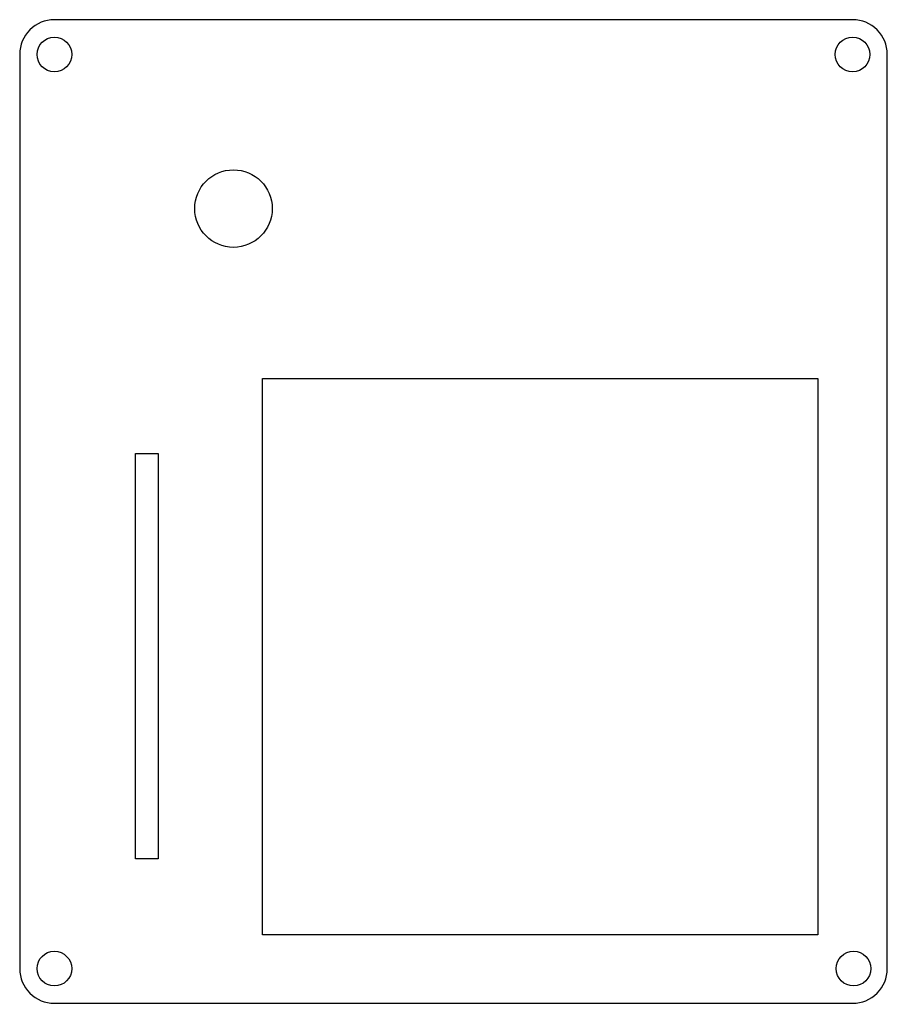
# Model space of a CAD drawing. Header units: millimetres. Extents: x -65 to 10, y -98 to -13.
import ezdxf

# ---------------------------------------------------------------- set-up
doc = ezdxf.new("R2010")
doc.units = ezdxf.units.MM

msp = doc.modelspace()

# ---------------------------------------------------------------- linework, layer by layer
msp.add_lwpolyline([(7, -97.955, 0.414214), (10, -94.955), (10, -15.955, 0.414214), (7, -12.955), (-62, -12.955, 0.414214), (-65, -15.955), (-65, -94.955, 0.414214), (-62, -97.955)], format="xyb", close=True)
for points in [[(4, -43.955), (4, -92.033), (-44, -92.033), (-44, -57.955), (-44.02, -57.955), (-44.02, -43.955)], [(-54.996, -85.455), (-54.996, -50.455), (-53.02, -50.455), (-53.02, -85.455)]]:
    msp.add_lwpolyline(points, close=True)
for centre, radius in [((-62, -15.96), 1.5), ((6.996, -15.96), 1.5), ((-46.52, -29.278), 3.35), ((-62, -94.955), 1.5), ((7.076, -94.955), 1.5)]:
    msp.add_circle(centre, radius)

doc.saveas('drawing.dxf')
